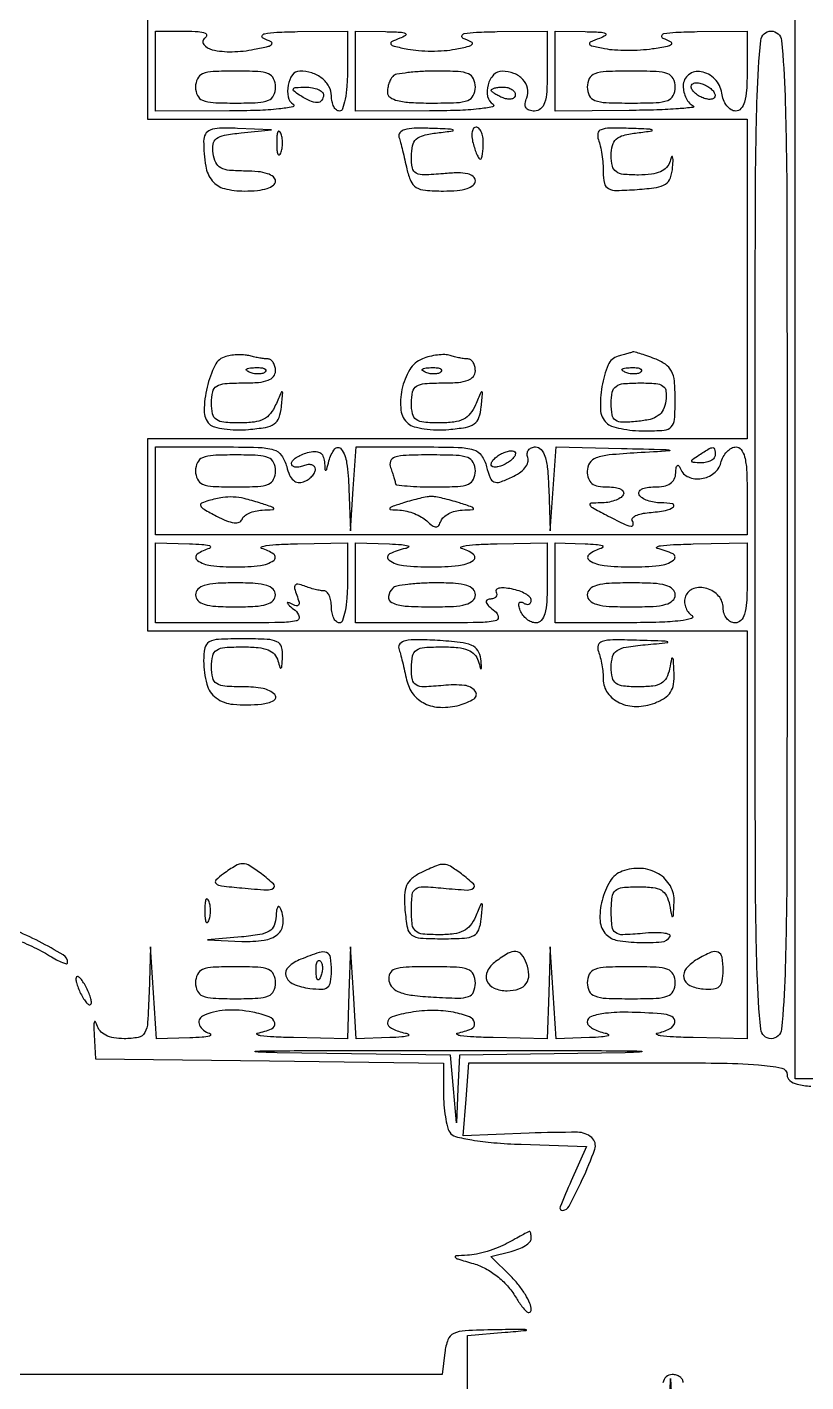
# Model space of a CAD drawing. Extents: x 23 to 255, y 40 to 184.
# Drawn here: x 31.63 to 39.88, y 120.65 to 134.98 of the extents above; entities that cross this region are included whole.
import ezdxf

# ---------------------------------------------------------------- set-up
doc = ezdxf.new("R2010")
doc.units = 0
doc.header["$MEASUREMENT"] = 0

msp = doc.modelspace()

# ---------------------------------------------------------------- linework, layer by layer
for points in [[(207.919475, 175.632891, 0.000007), (191.762556, 175.634099, 0.00002), (173.0434, 175.634494, 0.000013), (151.49745, 175.633531)], [(32.9094, 135.2754), (32.9094, 134.6409), (32.9094, 134.0064), (36.0819, 134.0064), (39.2544, 134.0064), (39.2544, 132.3144), (39.2544, 130.6224), (36.0819, 130.6224), (32.9094, 130.6224), (32.9094, 129.6072), (32.9094, 128.592), (36.0819, 128.592), (39.2544, 128.592), (39.2544, 126.4347), (39.2544, 124.2774), (38.68335, 124.288921, -0.00645), (38.475671, 124.295792, -0.019984), (38.335961, 124.307827, -0.126734), (38.299355, 124.322365, -0.655586), (38.30265, 124.337105, 0.066238), (38.434519, 124.38118, 0.231942), (38.487943, 124.449998, 0.345142), (38.457317, 124.511755, 0.094752), (38.34495, 124.541262, 0.011398), (37.995582, 124.557017, 0.033821), (37.75608, 124.546149, 0.052303), (37.605996, 124.512985, 0.322758), (37.5624, 124.452484, 0.197067), (37.575855, 124.419671, 0.061974), (37.618315, 124.386121, 0.051079), (37.679883, 124.356922, 0.037644), (37.75275, 124.337105, -0.117068), (37.785538, 124.322331, -0.613451), (37.782807, 124.307827, -0.053061), (37.714667, 124.295559, -0.009926), (37.587772, 124.288921), (37.232444, 124.2774), (37.201918, 124.76385), (37.171393, 125.2503), (37.155397, 124.76385), (37.1394, 124.2774), (36.56835, 124.288921, -0.00645), (36.360671, 124.295792, -0.019984), (36.220961, 124.307827, -0.126734), (36.184355, 124.322365, -0.655586), (36.18765, 124.337105, 0.052223), (36.33628, 124.382208, 0.35435), (36.369964, 124.445251, 0.263619), (36.315184, 124.509518, 0.039458), (36.14535, 124.55662, 0.050377), (35.930082, 124.576262, 0.038324), (35.693969, 124.555838, 0.035527), (35.496451, 124.508772, 0.327468), (35.4474, 124.441909, 0.215515), (35.460387, 124.413179, 0.054662), (35.503315, 124.383015, 0.045762), (35.564862, 124.35613, 0.032535), (35.63775, 124.337105, -0.117068), (35.670538, 124.322331, -0.613451), (35.667807, 124.307827, -0.053061), (35.599667, 124.295559, -0.009926), (35.472772, 124.288921), (35.117444, 124.2774), (35.086918, 124.76385), (35.056393, 125.2503), (35.040397, 124.76385), (35.0244, 124.2774), (34.45335, 124.288921, -0.00645), (34.245671, 124.295792, -0.019984), (34.105961, 124.307827, -0.126734), (34.069355, 124.322365, -0.655586), (34.07265, 124.337105, 0.051745), (34.222367, 124.382383, 0.364966), (34.254526, 124.445095, 0.255367), (34.197322, 124.509519, 0.036828), (34.021779, 124.558294, 0.063202), (33.731448, 124.578989, 0.099927), (33.490729, 124.516428, 0.416901), (33.458685, 124.422063, 0.216427), (33.56505, 124.335717, -0.338472), (33.576961, 124.320447, -0.351108), (33.565233, 124.30551, -0.03991), (33.485695, 124.293482, -0.010674), (33.357772, 124.287214), (33.002444, 124.2774), (32.971918, 124.76385), (32.941393, 125.2503), (32.925397, 124.76385, -0.007835), (32.910149, 124.449991, -0.108515), (32.878896, 124.34147, -0.22431), (32.811114, 124.291747, -0.047933), (32.661803, 124.2774, -0.041638), (32.551463, 124.286605, -0.076498), (32.466051, 124.314829, -0.096433), (32.406333, 124.361573, -0.109102), (32.371681, 124.42545, 0.074416), (32.357158, 124.457262, 0.652192), (32.346104, 124.455457, 0.067959), (32.340789, 124.410386, 0.01035), (32.344328, 124.3197), (32.3595, 124.0659), (34.19955, 124.0431), (36.0396, 124.0203), (36.040895, 123.7047, 0.018448), (36.046159, 123.576394, 0.019799), (36.06086, 123.451836, 0.019788), (36.081858, 123.346431, 0.082677), (36.107039, 123.28707, 0.190851), (36.168405, 123.242565, 0.021015), (36.341675, 123.205948, 0.021319), (36.573653, 123.177125, 0.011258), (36.863321, 123.16017), (37.554754, 123.1353), (37.392005, 122.772381, 0.010461), (37.275479, 122.497262, 0.571035), (37.303684, 122.460769, 0.246136), (37.370473, 122.507207, 0.009373), (37.509813, 122.787171, 0.026069), (37.641848, 123.107525, 0.307057), (37.60931, 123.23132, 0.181232), (37.460272, 123.28731, 0.009774), (36.948189, 123.277704), (36.248983, 123.250908), (36.27971, 123.637254), (36.310437, 124.0236), (37.993919, 124.0236, -0.002197), (38.932765, 124.019474, -0.016614), (39.37567, 124.000856, -0.031339), (39.619994, 123.96695, -0.356621), (39.6774, 123.8967, 0.222027), (39.70597, 123.835532, 0.113455), (39.78315, 123.796237, 0.050675), (39.928159, 123.775253, 0.010614)], [(31.581179, 125.300741, -0.012683), (31.683769, 125.256068, -0.012595), (31.786576, 125.204974, -0.019056), (31.87305, 125.154941, 0.016133), (31.946106, 125.112099, 0.03122), (32.007485, 125.083525, 0.041809), (32.051212, 125.07049, 0.475962), (32.0634, 125.080393, 0.26281), (32.016146, 125.164085, 0.016846), (31.761868, 125.306023, 0.023055), (31.495753, 125.427852, 0.095681)], [(36.2934, 120.296565), (36.2934, 121.137929), (36.69525, 121.172036, 0.001278), (36.915497, 121.191297, 0.847705), (36.915975, 121.197693, 0.063353), (36.876409, 121.202169, 0.000621), (36.5895, 121.197822, 0.008073), (36.269821, 121.187416, 0.094015), (36.148795, 121.158291, 0.200811), (36.087584, 121.092691, 0.060046), (36.055131, 120.95685), (36.028361, 120.7242), (31.254081, 120.7242)], [(38.5776, 120.6396, 0.134659), (38.568751, 120.671862, 0.100421), (38.543874, 120.699349, 0.087075), (38.506663, 120.717847, 0.072028), (38.462789, 120.7242, 0.375345), (38.36403, 120.637905, 0.013203)], [(38.414827, 119.6667), (38.442432, 120.6819), (38.493, 119.6667, 0.003342)]]:
    msp.add_lwpolyline(points, format="xyb")
msp.add_lwpolyline([(40.185, 123.8544), (39.762, 123.8544), (39.762, 129.5226), (39.762, 135.1908)])
for points in [[(33.515598, 134.862842, 0.443375), (33.504124, 134.796461, 0.172759), (33.592968, 134.740119, 0.060764), (33.804288, 134.718565, 0.044445), (34.038969, 134.744144, 0.006858), (34.187867, 134.776053, 0.169248), (34.223021, 134.798101, 0.476894), (34.217748, 134.822285, 0.023321), (34.13214, 134.860467, -0.4107), (34.120549, 134.886526, -0.260173), (34.148111, 134.909782, -0.036889), (34.276017, 134.924952, -0.008266), (34.49565, 134.931054), (35.0244, 134.937), (35.0244, 134.514, -0.01883), (35.018291, 134.35186, -0.03053), (34.999549, 134.215256, -0.031449), (34.972779, 134.114735, -0.322437), (34.9398, 134.091, -0.182536), (34.907507, 134.103196, -0.0909), (34.880051, 134.138044, -0.070807), (34.861449, 134.189869, -0.050854), (34.8552, 134.251149, 0.127683), (34.829242, 134.351141, 0.100171), (34.756154, 134.436578, 0.089207), (34.647069, 134.494137, 0.077047), (34.518932, 134.514, 0.245674), (34.442682, 134.474128, 0.104087), (34.39642, 134.364635, 0.098036), (34.396807, 134.240638, 0.204485), (34.450485, 134.162509, -0.676065), (34.445462, 134.135456, -0.023616), (34.299712, 134.113274, -0.017441), (34.072373, 134.097578, -0.0081), (33.77655, 134.092295), (32.994, 134.091), (32.994, 134.514), (32.994, 134.937), (33.31125, 134.935705, -0.014177), (33.444793, 134.931372, -0.070547), (33.518133, 134.916379, -0.343448), (33.533567, 134.892121, -0.231722)], [(35.57826, 134.860467, 0.020442), (35.490463, 134.821913, 0.469207), (35.484759, 134.798478, 0.179521), (35.517355, 134.777269, 0.006694), (35.66286, 134.746531, 0.030266), (35.776756, 134.731143, 0.018168), (35.913169, 134.726032, 0.018161), (36.049735, 134.730842, 0.029993), (36.164135, 134.745971, 0.006476), (36.311532, 134.776527, 0.180611), (36.343955, 134.797526, 0.470415), (36.338233, 134.820836, 0.019537), (36.248735, 134.859907, -0.389121), (36.23578, 134.886318, -0.279601), (36.261534, 134.909805, -0.037664), (36.38857, 134.924971, -0.00807), (36.61065, 134.931054), (37.1394, 134.937), (37.1394, 134.514, -0.013363), (37.133636, 134.298353, -0.06447), (37.111452, 134.177956, -0.141083), (37.069151, 134.114953, -0.176601), (37.003449, 134.091, -0.076293), (36.946615, 134.099723, -0.187593), (36.914197, 134.125695, -0.166401), (36.905591, 134.16934, -0.057892), (36.921714, 134.232286, 0.145661), (36.929454, 134.332449, 0.134532), (36.881764, 134.424135, 0.114873), (36.786135, 134.488855, 0.088437), (36.662001, 134.512705, 0.212225), (36.57156, 134.473949, 0.120268), (36.512495, 134.367936, 0.118305), (36.508395, 134.24529, 0.203565), (36.565485, 134.162509, -0.676065), (36.560462, 134.135456, -0.023616), (36.414712, 134.113274, -0.017441), (36.187373, 134.097578, -0.0081), (35.89155, 134.092295), (35.109, 134.091), (35.109, 134.514), (35.109, 134.937), (35.42625, 134.931054, -0.007227), (35.582432, 134.925868, -0.097074), (35.637798, 134.912249, -0.591777), (35.639197, 134.891511, -0.049181)], [(37.691665, 134.859907, 0.01192), (37.594156, 134.819095, 0.429228), (37.586825, 134.79835, 0.225516), (37.61075, 134.779937, 0.005867), (37.746473, 134.752337, 0.031381), (37.851588, 134.739007, 0.01547), (37.986265, 134.734633, 0.015286), (38.126832, 134.738716, 0.021533), (38.251542, 134.751566, 0.006416), (38.411378, 134.777124, 0.146863), (38.452416, 134.797611, 0.516781), (38.449111, 134.821437, 0.026728), (38.365935, 134.859136, -0.359719), (38.350953, 134.886041, -0.306854), (38.374401, 134.909839, -0.038733), (38.50022, 134.924997, -0.007808), (38.72565, 134.931054), (39.2544, 134.937), (39.2544, 134.514, -0.014595), (39.248477, 134.311152, -0.055123), (39.227199, 134.186078, -0.10986), (39.189422, 134.116513, -0.216926), (39.133384, 134.091, -0.145606), (39.085116, 134.105361, -0.083039), (39.039975, 134.146915, -0.070703), (39.004688, 134.208564, -0.059475), (38.985334, 134.28135, 0.157586), (38.913225, 134.429234, 0.15608), (38.76793, 134.50764, 0.213754), (38.635645, 134.475831, 0.232469), (38.5776, 134.357734, 0.058171), (38.585472, 134.2903, 0.058249), (38.608664, 134.226525, 0.063911), (38.642877, 134.175736, 0.117237), (38.68335, 134.147029, -0.773813), (38.681128, 134.130014, -0.012752), (38.528162, 134.114931, -0.010841), (38.299683, 134.103243, -0.005223), (38.00655, 134.097679), (37.224, 134.091), (37.224, 134.514), (37.224, 134.937), (37.54125, 134.931054, -0.006967), (37.699318, 134.925887, -0.099126), (37.753852, 134.912298, -0.594338), (37.755023, 134.891589, -0.04559)], [(39.6774, 129.6072, -0.00042), (39.674449, 126.094094, -0.007514), (39.655579, 124.964775, -0.015599), (39.618595, 124.377865, -0.386906), (39.5082, 124.2774, -0.386906), (39.397805, 124.377865, -0.015599), (39.360821, 124.964775, -0.007514), (39.341951, 126.094094, -0.00042), (39.339, 129.6072, -0.00042), (39.341951, 133.120306, -0.007514), (39.360821, 134.249625, -0.015599), (39.397805, 134.836535, -0.386906), (39.5082, 134.937, -0.386906), (39.618595, 134.836535, -0.015599), (39.655579, 134.249625, -0.007514), (39.674449, 133.120306, -0.00042)], [(33.417, 134.3448, 0.110458), (33.436791, 134.256307, 0.189791), (33.491025, 134.20521, 0.083766), (33.602331, 134.181094, 0.011557), (33.84, 134.1756, 0.011557), (34.077669, 134.181094, 0.083766), (34.188975, 134.20521, 0.189791), (34.243209, 134.256307, 0.110458), (34.263, 134.3448, 0.110458), (34.243209, 134.433293, 0.189791), (34.188975, 134.48439, 0.083766), (34.077669, 134.508506, 0.011557), (33.84, 134.514, 0.011557), (33.602331, 134.508506, 0.083766), (33.491025, 134.48439, 0.189791), (33.436791, 134.433293, 0.110458)], [(35.5038, 134.4576, 0.077955), (35.482162, 134.427911, 0.038133), (35.463968, 134.384633, 0.036641), (35.451558, 134.335726, 0.043841), (35.4474, 134.2884, 0.252533), (35.475201, 134.236867, 0.086091), (35.555794, 134.201877, 0.046113), (35.695225, 134.181421, 0.01338), (35.9127, 134.1756, 0.009792), (36.178356, 134.180803, 0.077556), (36.298688, 134.204441, 0.189837), (36.356572, 134.255619, 0.118451), (36.378, 134.3448, 0.107816), (36.358753, 134.433023, 0.189431), (36.305737, 134.484098, 0.086023), (36.197455, 134.508394, 0.012274), (35.9691, 134.514, 0.012795), (35.808372, 134.509886, 0.017364), (35.663747, 134.497433, 0.014358), (35.546145, 134.479738, 0.153014)], [(37.5624, 134.3448, 0.118451), (37.583828, 134.255619, 0.189837), (37.641713, 134.204441, 0.077556), (37.762044, 134.180803, 0.009792), (38.0277, 134.1756, 0.009792), (38.293356, 134.180803, 0.077556), (38.413688, 134.204441, 0.189837), (38.471572, 134.255619, 0.118451), (38.493, 134.3448, 0.118451), (38.471572, 134.433981, 0.189837), (38.413688, 134.485159, 0.077556), (38.293356, 134.508797, 0.009792), (38.0277, 134.514, 0.009792), (37.762044, 134.508797, 0.077556), (37.641713, 134.485159, 0.189837), (37.583828, 134.433981, 0.118451)], [(34.7706, 134.2602, -0.163584), (34.751629, 134.203765, -0.234725), (34.705207, 134.180702, -0.112355), (34.626896, 134.198524, -0.031558), (34.5168, 134.2602, -0.023197), (34.455136, 134.304234, -0.409657), (34.452322, 134.326328, -0.220444), (34.47922, 134.340534, -0.011293), (34.58025, 134.343505, -0.042523), (34.653125, 134.337795, -0.062416), (34.714685, 134.319568, -0.082215), (34.756389, 134.292448, -0.210568)], [(36.801, 134.262855, -0.184534), (36.790638, 134.235734, -0.147206), (36.763723, 134.219286, -0.100118), (36.722691, 134.216958, -0.055937), (36.6741, 134.229606, -0.02136), (36.625492, 134.250682, -0.030395), (36.584477, 134.273765, -0.030693), (36.55457, 134.295789, -0.222225), (36.5472, 134.311551, -0.289661), (36.555329, 134.324405, -0.046727), (36.584477, 134.335033, -0.039339), (36.62547, 134.342391, -0.024748), (36.6741, 134.3448, -0.062722), (36.722621, 134.338689, -0.08088), (36.763723, 134.320729, -0.098158), (36.791229, 134.294107, -0.152681)], [(38.916, 134.253804, -0.209945), (38.905605, 134.230138, -0.13955), (38.878723, 134.216627, -0.08982), (38.837718, 134.216248, -0.049166), (38.7891, 134.229606, -0.046632), (38.740554, 134.253635, -0.052856), (38.699477, 134.285411, -0.060245), (38.671348, 134.319741, -0.142471), (38.6622, 134.351196, -0.209945), (38.672595, 134.374862, -0.13955), (38.699477, 134.388373, -0.08982), (38.740482, 134.388752, -0.049166), (38.7891, 134.375394, -0.046632), (38.837646, 134.351365, -0.052856), (38.878723, 134.319589, -0.060245), (38.906852, 134.285259, -0.142471)], [(33.502755, 133.77375, 0.037054), (33.524599, 133.50756, 0.132965), (33.593572, 133.353246, 0.160952), (33.722056, 133.271448, 0.062018), (33.934467, 133.245, 0.024033), (34.073074, 133.251666, 0.053865), (34.176147, 133.272961, 0.083325), (34.240921, 133.306489, 0.235826), (34.263055, 133.35075, 0.232348), (34.241491, 133.394709, 0.084294), (34.178496, 133.428305, 0.05511), (34.078698, 133.449748, 0.025389), (33.945805, 133.4565, -0.021924), (33.776933, 133.463908, -0.10186), (33.683934, 133.491731, -0.157957), (33.630945, 133.547067, -0.077411), (33.602176, 133.641435, -0.074046), (33.60281, 133.740109, -0.197763), (33.638572, 133.799133, -0.115114), (33.721764, 133.834931, -0.018408), (33.898276, 133.859863), (34.2207, 133.893357), (33.86115, 133.907578, 0.015363), (33.672134, 133.909244, 0.084063), (33.572165, 133.890055, 0.177912), (33.521366, 133.846434, 0.12996)], [(34.276358, 133.7526, 0.017491), (34.278997, 133.677184, 0.078554), (34.288893, 133.634292, 0.447206), (34.303185, 133.629136, 0.174857), (34.319029, 133.64685, 0.057986), (34.332255, 133.695073, 0.037979), (34.336631, 133.7526, 0.037979), (34.332255, 133.810127, 0.057986), (34.319029, 133.85835, 0.174857), (34.303185, 133.876064, 0.447206), (34.288893, 133.870908, 0.078554), (34.278997, 133.828016, 0.017491)], [(35.569889, 133.81605, -0.011017), (35.585776, 133.760131, -0.003177), (35.607873, 133.673023, -0.003194), (35.631539, 133.574477, -0.003398), (35.653446, 133.47765, 0.047949), (35.694583, 133.349904, 0.157031), (35.752288, 133.283962, 0.11524), (35.849175, 133.252826, 0.020369), (36.041212, 133.245, 0.022759), (36.185967, 133.251592, 0.05487), (36.290887, 133.272931, 0.08804), (36.355568, 133.307092, 0.231314), (36.378, 133.352986, 0.227142), (36.356014, 133.398886, 0.114818), (36.296892, 133.427354, 0.06016), (36.19438, 133.437634, 0.018713), (36.0396, 133.4287, -0.013507), (35.835223, 133.414767, -0.134866), (35.752461, 133.433889, -0.226591), (35.712551, 133.488631, -0.046109), (35.7012, 133.611454, -0.05413), (35.713518, 133.724898, -0.155814), (35.75275, 133.792562, -0.124596), (35.830343, 133.833779, -0.029235), (35.97615, 133.860601, 0.002461), (36.140302, 133.881793, 0.714472), (36.142172, 133.891173, 0.121693), (36.113941, 133.899432, 0.00112), (35.894205, 133.908261, 0.016366), (35.730199, 133.909112, 0.062449), (35.629295, 133.893627, 0.145463), (35.579631, 133.862079, 0.259296)], [(36.353487, 133.7526, 0.016817), (36.372794, 133.687764, 0.025621), (36.394264, 133.633103, 0.023188), (36.415187, 133.592102, 0.269386), (36.430167, 133.5834, 0.326917), (36.442827, 133.592668, 0.029396), (36.453073, 133.633103, 0.029316), (36.460259, 133.687742, 0.018041), (36.4626, 133.7526, 0.043375), (36.45697, 133.817373, 0.063112), (36.440075, 133.872098, 0.082769), (36.415233, 133.909147, 0.206609), (36.38592, 133.9218, 0.24384), (36.360217, 133.908472, 0.106581), (36.344763, 133.872098, 0.070464), (36.342099, 133.817431, 0.040966)], [(37.680249, 133.787981, -0.03795), (37.699986, 133.721969, -0.016547), (37.716516, 133.631946, -0.016264), (37.727843, 133.534708, -0.020864), (37.7316, 133.444716, 0.052925), (37.744186, 133.326144, 0.2256), (37.786431, 133.271179, 0.12412), (37.874478, 133.251048, 0.012506), (38.09115, 133.261286, 0.017266), (38.29382, 133.283004, 0.106173), (38.391778, 133.319077, 0.170948), (38.442841, 133.383824, 0.063946), (38.466321, 133.4988, 0.008792), (38.470825, 133.578942, 0.111859), (38.465335, 133.6084, 0.662318), (38.455196, 133.608337, 0.028037), (38.438968, 133.56225, -0.114591), (38.401617, 133.495584, -0.103726), (38.337475, 133.449287, -0.073952), (38.241115, 133.422529, -0.030815), (38.106097, 133.4142, -0.022505), (37.945422, 133.421436, -0.132802), (37.867093, 133.450389, -0.186757), (37.828121, 133.509433, -0.053589), (37.8162, 133.62034, -0.059813), (37.829073, 133.727567, -0.15463), (37.869061, 133.793408, -0.119886), (37.947316, 133.834102, -0.029367), (38.09115, 133.860601, 0.003396), (38.246412, 133.88094, 0.734409), (38.248097, 133.890948, 0.107534), (38.214825, 133.899675, 0.001387), (37.997499, 133.908261, 0.011632), (37.799943, 133.910918, 0.088374), (37.708809, 133.89376, 0.257452), (37.674782, 133.853725, 0.142681)], [(33.73702, 131.494974, 0.218975), (33.623105, 131.401639, 0.05419), (33.539366, 131.16859, 0.054129), (33.507407, 130.921294, 0.204212), (33.564451, 130.779509, 0.131987), (33.617869, 130.748715, 0.030721), (33.72028, 130.728055, 0.029611), (33.845017, 130.718252, 0.025262), (33.976902, 130.722378, 0.021504), (34.156543, 130.744914, 0.108404), (34.249781, 130.782562, 0.158015), (34.300416, 130.848124, 0.062198), (34.325607, 130.9608, 0.001376), (34.33946, 131.109377, 0.344162), (34.332693, 131.119872, 0.392913), (34.322084, 131.115215, 0.001492), (34.264883, 130.98195, -0.069269), (34.209613, 130.889907, -0.1072), (34.137676, 130.831958, -0.085124), (34.035759, 130.801022, -0.031224), (33.885026, 130.7916, -0.021016), (33.716806, 130.798674, -0.133756), (33.637233, 130.827719, -0.190011), (33.598, 130.887688, -0.05099), (33.5862, 131.0031, -0.05449), (33.599039, 131.120556, -0.201266), (33.64119, 131.180231, -0.124134), (33.728197, 131.208255, -0.016149), (33.9246, 131.2146, 0.020272), (34.08434, 131.221079, 0.069535), (34.18545, 131.243681, 0.128937), (34.24188, 131.283562, 0.176579), (34.263, 131.3415, 0.05931), (34.257223, 131.390031, 0.078243), (34.240181, 131.431123, 0.096657), (34.214949, 131.458646, 0.16037), (34.185319, 131.4684, -0.029566), (34.147658, 131.470629, -0.012393), (34.097361, 131.477872, -0.012211), (34.043796, 131.488297, -0.015524), (33.994969, 131.500644, 0.050006), (33.941407, 131.510325, 0.025218), (33.872721, 131.512279, 0.024763), (33.800892, 131.507135, 0.03358)], [(35.817526, 131.469749, 0.163784), (35.684486, 131.355665, 0.080574), (35.601562, 131.145902, 0.082783), (35.590481, 130.926573, 0.193191), (35.667412, 130.784535, 0.107447), (35.729816, 130.752155, 0.030421), (35.837611, 130.729882, 0.029151), (35.965616, 130.719021, 0.027135), (36.097146, 130.722691, 0.022233), (36.273198, 130.745102, 0.10921), (36.365363, 130.782839, 0.156822), (36.415592, 130.848434, 0.061745), (36.440607, 130.9608, 0.001376), (36.45446, 131.109377, 0.344162), (36.447693, 131.119872, 0.392913), (36.437084, 131.115215, 0.001492), (36.379883, 130.98195, -0.069269), (36.324613, 130.889907, -0.1072), (36.252676, 130.831958, -0.085124), (36.150759, 130.801022, -0.031224), (36.000026, 130.7916, -0.021016), (35.831806, 130.798674, -0.133756), (35.752233, 130.827719, -0.190011), (35.713, 130.887688, -0.05099), (35.7012, 131.0031, -0.05449), (35.714039, 131.120556, -0.201266), (35.75619, 131.180231, -0.124134), (35.843197, 131.208255, -0.016149), (36.0396, 131.2146, 0.020272), (36.19934, 131.221079, 0.069535), (36.30045, 131.243681, 0.128937), (36.35688, 131.283562, 0.176579), (36.378, 131.3415, 0.05931), (36.372223, 131.390031, 0.078243), (36.355181, 131.431123, 0.096657), (36.329949, 131.458646, 0.16037), (36.300319, 131.4684, -0.033913), (36.262661, 131.470957, -0.01411), (36.212361, 131.479272, -0.013884), (36.158797, 131.491238, -0.017454), (36.109969, 131.50541, 0.077621), (36.054127, 131.514562, 0.032226), (35.977588, 131.510201, 0.030914), (35.894629, 131.494835, 0.034813)], [(37.888378, 131.496364, 0.233194), (37.783868, 131.405101, 0.055596), (37.717366, 131.176996, 0.055286), (37.702267, 130.934341, 0.186385), (37.765501, 130.791539, 0.11753), (37.818662, 130.758842, 0.028043), (37.919641, 130.731833, 0.027302), (38.042249, 130.713216, 0.02403), (38.17152, 130.707, 0.018506), (38.376275, 130.714581, 0.187165), (38.451881, 130.750551, 0.175129), (38.486103, 130.829301, 0.015802), (38.493, 131.047494, 0.023005), (38.484439, 131.233463, 0.095793), (38.453246, 131.340726, 0.128094), (38.389572, 131.412047, 0.056025), (38.275993, 131.470494, 0.005931), (38.191688, 131.501407, 0.009189), (38.118136, 131.525881, 0.00412), (38.055556, 131.54487, 0.214885), (38.043343, 131.543186, -0.063782), (38.031902, 131.537899, -0.003023), (37.991369, 131.525384, -0.004927), (37.942889, 131.511255, -0.003521)], [(34.155488, 131.332687, -0.126455), (34.127829, 131.316339, -0.060344), (34.086772, 131.309642, -0.05415), (34.039603, 131.312808, -0.051402), (33.993338, 131.326009, -0.054073), (33.958087, 131.344752, -0.470617), (33.956628, 131.36017, -0.168741), (33.981311, 131.372126, -0.018894), (34.04445, 131.377121, -0.028489), (34.103347, 131.376191, -0.077125), (34.143954, 131.366824, -0.208169), (34.159397, 131.351203, -0.296942)], [(36.016688, 131.332687, -0.126455), (35.989029, 131.316339, -0.060344), (35.947972, 131.309642, -0.05415), (35.900803, 131.312808, -0.051402), (35.854538, 131.326009, -0.054073), (35.819287, 131.344752, -0.470617), (35.817828, 131.36017, -0.168741), (35.842511, 131.372126, -0.018894), (35.90565, 131.377121, -0.028489), (35.964547, 131.376191, -0.077125), (36.005154, 131.366824, -0.208169), (36.020597, 131.351203, -0.296942)], [(38.131687, 131.332687, -0.126455), (38.104029, 131.316339, -0.060344), (38.062972, 131.309642, -0.05415), (38.015803, 131.312808, -0.051402), (37.969538, 131.326009, -0.054073), (37.934287, 131.344752, -0.470617), (37.932828, 131.36017, -0.168741), (37.957511, 131.372126, -0.018894), (38.02065, 131.377121, -0.028489), (38.079547, 131.376191, -0.077125), (38.120154, 131.366824, -0.208169), (38.135597, 131.351203, -0.296942)], [(38.393134, 131.02425, -0.075029), (38.365206, 130.930952, -0.127529), (38.313397, 130.86873, -0.098739), (38.22751, 130.829761, -0.033257), (38.09115, 130.80739, -0.021507), (37.933419, 130.799004, -0.15514), (37.86158, 130.821047, -0.203265), (37.826054, 130.877188, -0.040803), (37.8162, 130.99774, -0.048118), (37.827736, 131.117337, -0.191202), (37.866802, 131.178262, -0.136043), (37.946488, 131.207563, -0.020485), (38.118184, 131.2146, -0.017831), (38.288517, 131.208524, -0.134357), (38.36384, 131.182012, -0.221672), (38.395636, 131.127615, -0.058505)], [(34.381591, 130.329286, 0.042066), (34.412203, 130.239909, 0.106679), (34.45224, 130.184606, 0.153009), (34.501693, 130.162049, 0.123294), (34.559962, 130.169137, 0.054325), (34.608165, 130.193924, 0.057224), (34.648976, 130.228146, 0.063893), (34.676758, 130.266166, 0.126527), (34.686, 130.302103, 0.177953), (34.675657, 130.330243, 0.148741), (34.648723, 130.347547, 0.102995), (34.607683, 130.350443, 0.057964), (34.5591, 130.338006, -0.048567), (34.51048, 130.324584, -0.088859), (34.469477, 130.324788, -0.138659), (34.442595, 130.338032, -0.21248), (34.4322, 130.361388, -0.185953), (34.444062, 130.392179, -0.058341), (34.481903, 130.425291, -0.049186), (34.536635, 130.455476, -0.037498), (34.6014, 130.477713, -0.051268), (34.678418, 130.489615, -0.136493), (34.732219, 130.477561, -0.16687), (34.765523, 130.441694, -0.087159), (34.780414, 130.38183, 0.004246), (34.786989, 130.298143, 0.436343), (34.79524, 130.291726, 0.293054), (34.80496, 130.30046, 0.003258), (34.828917, 130.38975, -0.100064), (34.891235, 130.517105, -0.50408), (34.958185, 130.515929, -0.121223), (35.016224, 130.369839, -0.025422), (35.04005, 130.09365), (35.055699, 129.6495), (35.086771, 130.09365), (35.117842, 130.5378), (35.78105, 130.5378, -0.005618), (36.19769, 130.533119, -0.065574), (36.358157, 130.508304, -0.171268), (36.442674, 130.447501, -0.090752), (36.496767, 130.328587, 0.030004), (36.53383, 130.211226, 0.204598), (36.575148, 130.168574, 0.184542), (36.637258, 130.166543, 0.023812), (36.763007, 130.216756, 0.046078), (36.843763, 130.262952, 0.068704), (36.903277, 130.318274, 0.08923), (36.934784, 130.375036, 0.175555), (36.933824, 130.425969, -0.105396), (36.927103, 130.468593, -0.144791), (36.940013, 130.50495, -0.140228), (36.971058, 130.529211, -0.096479), (37.015155, 130.5378, -0.214968), (37.073849, 130.511343, -0.105054), (37.115091, 130.438379, -0.053391), (37.141471, 130.307203, -0.01414), (37.15505, 130.09365), (37.170699, 129.6495), (37.201771, 130.09365), (37.232842, 130.5378), (37.926371, 130.521499, -0.000353), (38.386496, 130.51036, -0.062385), (38.434582, 130.503116, -0.845496), (38.433729, 130.495178, -0.000807), (38.09115, 130.475162, 0.008943), (37.794007, 130.452945, 0.065377), (37.655105, 130.421434, 0.163913), (37.587824, 130.367184, 0.142776), (37.5624, 130.279963, 0.080627), (37.574892, 130.202997, 0.150438), (37.611273, 130.152085, 0.120702), (37.676598, 130.123579, 0.042832), (37.778893, 130.1148, -0.035659), (37.860248, 130.10899, -0.083483), (37.918161, 130.090493, -0.1651), (37.944941, 130.062754, -0.253782), (37.9431, 130.0302, -0.121164), (37.909963, 129.997675, -0.047777), (37.851725, 129.970298, -0.043658), (37.780242, 129.951535, -0.041679), (37.705457, 129.945079, 0.015226), (37.601474, 129.941619, 0.523478), (37.590716, 129.923777, 0.163908), (37.616385, 129.896049, 0.004573), (37.76242, 129.818179, 0.006763), (37.94203, 129.727574, 0.060283), (38.025503, 129.698679, 0.443029), (38.048444, 129.7151, 0.168837), (38.038792, 129.758453, -0.325681), (38.040835, 129.785242, -0.105741), (38.074247, 129.810869, -0.06006), (38.135957, 129.831566, -0.030273), (38.217338, 129.843292, 0.021819), (38.390884, 129.865311, 0.129185), (38.473493, 129.902876, 0.640504), (38.465315, 129.934603, 0.044825), (38.342893, 129.9456, -0.043343), (38.270806, 129.951861, -0.044622), (38.201604, 129.970451, -0.04875), (38.145005, 129.997726, -0.118232), (38.1123, 130.0302, -0.253782), (38.110459, 130.062754, -0.1651), (38.137239, 130.090493, -0.083483), (38.195152, 130.10899, -0.035659), (38.276507, 130.1148, 0.045211), (38.373433, 130.123582, 0.1016), (38.441604, 130.151066, 0.131445), (38.482778, 130.197665, 0.10468), (38.499679, 130.26285, -0.021021), (38.504604, 130.319242, -0.185333), (38.516291, 130.340857, -0.449116), (38.531187, 130.338824, -0.051902), (38.549029, 130.30515, 0.20014), (38.633178, 130.219847, 0.137008), (38.769904, 130.202691, 0.127134), (38.903356, 130.259177, 0.166951), (38.976087, 130.3686, -0.060903), (39.001734, 130.433293, -0.065681), (39.041715, 130.488097, -0.073972), (39.08932, 130.525172, -0.129214), (39.137367, 130.5378, -0.239868), (39.191593, 130.510198, -0.09597), (39.22793, 130.432562, -0.048677), (39.248636, 130.294751, -0.012965), (39.2544, 130.0725), (39.2544, 129.6072), (36.1242, 129.6072), (32.994, 129.6072), (32.994, 130.0725), (32.994, 130.5378), (33.661629, 130.5378, -0.005563), (34.080988, 130.533134, -0.065005), (34.242462, 130.508387, -0.170771), (34.327398, 130.447727, -0.091865)], [(33.417, 130.284, 0.110458), (33.436791, 130.195507, 0.189791), (33.491025, 130.14441, 0.083766), (33.602331, 130.120294, 0.011557), (33.84, 130.1148, 0.011557), (34.077669, 130.120294, 0.083766), (34.188975, 130.14441, 0.189791), (34.243209, 130.195507, 0.110458), (34.263, 130.284, 0.110458), (34.243209, 130.372493, 0.189791), (34.188975, 130.42359, 0.083766), (34.077669, 130.447706, 0.011557), (33.84, 130.4532, 0.011557), (33.602331, 130.447706, 0.083766), (33.491025, 130.42359, 0.189791), (33.436791, 130.372493, 0.110458)], [(35.480649, 130.319381, -0.008099), (35.500311, 130.265551, -0.009838), (35.516916, 130.214478, -0.008575), (35.529252, 130.171171, -0.065182), (35.532, 130.150181, 0.382366), (35.544688, 130.136015, 0.006625), (35.656256, 130.125193, 0.013019), (35.792811, 130.117345, 0.007844), (35.955, 130.1148, 0.011557), (36.192669, 130.120294, 0.083766), (36.303975, 130.14441, 0.189791), (36.358209, 130.195507, 0.110458), (36.378, 130.284, 0.120168), (36.356221, 130.373309, 0.189674), (36.297556, 130.424506, 0.07633), (36.175302, 130.448051, 0.009476), (35.903649, 130.4532, 0.008661), (35.644989, 130.448719, 0.068043), (35.526829, 130.428373, 0.224458), (35.481142, 130.385982, 0.189111)], [(36.7164, 130.3686, -0.038238), (36.666591, 130.34285, -0.050517), (36.617812, 130.327774, -0.06045), (36.576951, 130.324579, -0.187837), (36.5521, 130.3355, -0.251186), (36.545464, 130.35748, -0.099385), (36.558063, 130.387523, -0.066537), (36.588122, 130.42124, -0.039081), (36.6318, 130.4532, -0.038238), (36.681609, 130.47895, -0.050517), (36.730388, 130.494026, -0.06045), (36.771249, 130.497221, -0.187837), (36.7961, 130.4863, -0.251186), (36.802736, 130.46432, -0.099385), (36.790137, 130.434277, -0.066537), (36.760078, 130.40056, -0.039081)], [(38.916, 130.4532, -0.17131), (38.904643, 130.421025, -0.095191), (38.87251, 130.393832, -0.075283), (38.824585, 130.37567, -0.055234), (38.76795, 130.369895, -0.011938), (38.685134, 130.372598, -0.327416), (38.669261, 130.385681, -0.309569), (38.676547, 130.405533, -0.011213), (38.7468, 130.4532, -0.007234), (38.853635, 130.520071, -0.137048), (38.891272, 130.530584, -0.364836), (38.910759, 130.514182, -0.042895)], [(33.556683, 129.970272, 0.044293), (33.481591, 129.94365, 0.425301), (33.471499, 129.914876, 0.148021), (33.506617, 129.877989, 0.009369), (33.63959, 129.805808, 0.023762), (33.74551, 129.757094, 0.064125), (33.825476, 129.736208, 0.11512), (33.879487, 129.741727, 0.233613), (33.908807, 129.771322, -0.146533), (33.933411, 129.80632, -0.059007), (33.983763, 129.837134, -0.051615), (34.04966, 129.85957, -0.044793), (34.122, 129.869433, 0.004699), (34.236591, 129.875785, 0.501884), (34.243926, 129.887085, 0.227777), (34.22898, 129.901528, 0.002612), (34.0938, 129.9456, 0.017138), (33.932103, 129.991338, 0.048911), (33.816506, 130.008059, 0.052454), (33.704448, 130.001449, 0.022114)], [(35.6166, 129.9456, 0.003881), (35.492658, 129.904843, 0.197985), (35.473835, 129.888455, 0.530901), (35.480948, 129.875816, 0.008368), (35.57853, 129.869433, -0.048729), (35.653143, 129.858464, -0.034282), (35.733943, 129.832413, -0.034732), (35.808546, 129.796389, -0.059315), (35.864055, 129.75525, 0.026382), (35.923901, 129.70448, 0.164145), (35.961486, 129.6918, 0.247772), (35.99002, 129.706864, 0.062037), (36.014925, 129.75525, -0.125656), (36.043144, 129.796369, -0.061185), (36.096154, 129.832413, -0.05495), (36.164012, 129.858353, -0.052389), (36.237, 129.869433, 0.004699), (36.351591, 129.875785, 0.501884), (36.358926, 129.887085, 0.227777), (36.34398, 129.901528, 0.002612), (36.2088, 129.9456, 0.010421), (36.121622, 129.971529, 0.010842), (36.034577, 129.993437, 0.010587), (35.958592, 130.009134, 0.045666), (35.9127, 130.013334, 0.045666), (35.866808, 130.009134, 0.010587), (35.790823, 129.993437, 0.010842), (35.703778, 129.971529, 0.010421)], [(33.56505, 129.464283, 0.094686), (33.435583, 129.402632, 0.511212), (33.43608, 129.337132, 0.127587), (33.577199, 129.283328, 0.027619), (33.84, 129.2688, 0.027619), (34.102801, 129.283328, 0.127587), (34.24392, 129.337132, 0.511212), (34.244417, 129.402632, 0.094686), (34.11495, 129.464283, -0.705511), (34.11362, 129.479651, -0.075543), (34.16571, 129.49449, -0.019816), (34.302, 129.506391, -0.007228), (34.49565, 129.512786), (35.0244, 129.5226), (35.0244, 129.0996, -0.01883), (35.018291, 128.93746, -0.03053), (34.999549, 128.800856, -0.031449), (34.972779, 128.700335, -0.322437), (34.9398, 128.6766, -0.191087), (34.907493, 128.689415, -0.088204), (34.880051, 128.726302, -0.068025), (34.861434, 128.781046, -0.048028), (34.8552, 128.8458, 0.043961), (34.849494, 128.910571, 0.063754), (34.832381, 128.965297, 0.083526), (34.80721, 129.002323, 0.20455), (34.777519, 129.015, -0.044447), (34.738536, 129.018472, -0.01528), (34.683066, 129.030193, -0.015048), (34.622359, 129.04692, -0.01686), (34.56506, 129.066719, 0.040085), (34.500819, 129.08563, 0.285511), (34.471683, 129.074992, 0.232769), (34.464621, 129.041384, 0.029039), (34.487917, 128.968241, -0.023436), (34.51187, 128.895851, -0.226649), (34.506446, 128.864826, -0.3293), (34.481649, 128.856727, -0.039747), (34.425427, 128.880496, 0.054398), (34.394142, 128.892656, 0.680599), (34.388827, 128.885482, 0.07349), (34.411763, 128.858483, 0.009622), (34.46952, 128.809774, -0.168071), (34.512062, 128.741369, -0.420956), (34.483369, 128.696949, -0.047341), (34.318245, 128.679417, -0.002792), (33.81387, 128.6766), (32.994, 128.6766), (32.994, 129.0996), (32.994, 129.5226), (33.35355, 129.512786, -0.010557), (33.483061, 129.506513, -0.038999), (33.563992, 129.49449, -0.33877), (33.576375, 129.479551, -0.352052)], [(35.63775, 129.462895, 0.070586), (35.470087, 129.405238, 0.564208), (35.4654, 129.339592, 0.129847), (35.616424, 129.283358, 0.024554), (35.9127, 129.2688, 0.02486), (36.198712, 129.283029, 0.113689), (36.355284, 129.33593, 0.525082), (36.358653, 129.401243, 0.10026), (36.22995, 129.464283, -0.705511), (36.22862, 129.479651, -0.075543), (36.28071, 129.49449, -0.019816), (36.417, 129.506391, -0.007228), (36.61065, 129.512786), (37.1394, 129.5226), (37.1394, 129.0996, -0.014905), (37.133442, 128.89977, -0.053074), (37.112358, 128.773665, -0.10265), (37.07557, 128.702359, -0.226224), (37.021551, 128.6766, -0.099245), (36.972734, 128.686386, -0.066853), (36.923521, 128.715168, -0.063789), (36.881386, 128.757701, -0.071843), (36.85332, 128.807894, -0.036408), (36.83849, 128.856943, -0.155351), (36.841127, 128.887045, -0.32948), (36.858026, 128.897143, -0.1144), (36.886569, 128.887501, 0.072302), (36.918566, 128.873624, 0.148174), (36.945633, 128.874418, 0.188805), (36.963506, 128.889373, 0.125864), (36.9702, 128.915545, 0.207582), (36.955699, 128.948969, 0.058052), (36.908824, 128.983587, 0.048141), (36.841257, 129.01408, 0.034726), (36.76126, 129.035217, 0.027972), (36.684047, 129.045543, 0.068119), (36.626837, 129.042164, 0.162929), (36.599137, 129.026376, 0.332306), (36.597053, 129.002779, -0.13648), (36.605089, 128.975071, -0.185143), (36.596115, 128.950871, -0.138665), (36.570131, 128.934071, -0.068629), (36.531043, 128.927709, 0.16643), (36.500141, 128.916285, 0.332959), (36.494186, 128.892365, 0.107438), (36.52166, 128.853296, 0.02408), (36.58452, 128.800809, -0.202711), (36.620181, 128.73899, -0.395592), (36.589349, 128.696718, -0.043822), (36.417566, 128.679545, -0.003013), (35.92887, 128.6766), (35.109, 128.6766), (35.109, 129.0996), (35.109, 129.5226), (35.46855, 129.511079, -0.009838), (35.59699, 129.504432, -0.051558), (35.666567, 129.492173, -0.607695), (35.669527, 129.477665, -0.123027)], [(37.71045, 129.464283, 0.10026), (37.581747, 129.401243, 0.525082), (37.585116, 129.33593, 0.113689), (37.741688, 129.283029, 0.02486), (38.0277, 129.2688, 0.024554), (38.323976, 129.283358, 0.129847), (38.475, 129.339592, 0.564208), (38.470313, 129.405238, 0.070586), (38.30265, 129.462895, -0.655586), (38.299355, 129.477635, -0.126734), (38.335961, 129.492173, -0.019984), (38.475671, 129.504208, -0.00645), (38.68335, 129.511079), (39.2544, 129.5226), (39.2544, 129.0996, -0.014068), (39.248542, 128.891443, -0.058865), (39.226905, 128.76825, -0.122766), (39.187313, 128.701562, -0.200296), (39.1275, 128.6766, -0.124756), (39.079103, 128.688867, -0.100781), (39.037877, 128.723404, -0.090403), (39.010171, 128.775066, -0.078143), (39.0006, 128.835933, 0.184954), (38.952963, 128.960308, 0.136521), (38.827521, 129.040339, 0.152757), (38.688986, 129.039418, 0.227447), (38.602397, 128.957595, 0.093585), (38.592425, 128.902723, 0.079718), (38.602157, 128.844617, 0.079365), (38.629652, 128.792245, 0.091374), (38.671022, 128.753957, -0.644366), (38.666684, 128.722827, -0.04341), (38.548637, 128.698807, -0.021038), (38.328746, 128.682969, -0.007045), (38.00655, 128.677895), (37.224, 128.6766), (37.224, 129.0996), (37.224, 129.5226), (37.54125, 129.512786, -0.01183), (37.654911, 129.506576, -0.050275), (37.721818, 129.49449, -0.459031), (37.728673, 129.47958, -0.225051)], [(33.417, 128.9727, 0.200296), (33.441962, 128.912887, 0.122766), (33.50865, 128.873295, 0.058865), (33.631843, 128.851658, 0.014068), (33.84, 128.8458, 0.014068), (34.048157, 128.851658, 0.058865), (34.17135, 128.873295, 0.122766), (34.238038, 128.912887, 0.200296), (34.263, 128.9727, 0.200296), (34.238038, 129.032513, 0.122766), (34.17135, 129.072105, 0.058865), (34.048157, 129.093742, 0.014068), (33.84, 129.0996, 0.014068), (33.631843, 129.093742, 0.058865), (33.50865, 129.072105, 0.122766), (33.441962, 129.032513, 0.200296)], [(35.5038, 129.0432, 0.161058), (35.45997, 128.956058, 0.327977), (35.493975, 128.891871, 0.096409), (35.634375, 128.854892, 0.016329), (35.9127, 128.8458, 0.01212), (36.145175, 128.851436, 0.054498), (36.2793, 128.872718, 0.118311), (36.351203, 128.912165, 0.211442), (36.378, 128.9727, 0.196463), (36.353663, 129.032247, 0.124108), (36.2887, 129.071886, 0.060456), (36.169165, 129.093657, 0.014849), (35.9691, 129.0996, 0.012795), (35.808372, 129.095486, 0.017364), (35.663747, 129.083033, 0.014358), (35.546145, 129.065338, 0.153014)], [(37.5624, 128.9727, 0.211442), (37.589197, 128.912165, 0.118311), (37.6611, 128.872718, 0.054498), (37.795225, 128.851436, 0.01212), (38.0277, 128.8458, 0.01212), (38.260175, 128.851436, 0.054498), (38.3943, 128.872718, 0.118311), (38.466203, 128.912165, 0.211442), (38.493, 128.9727, 0.211442), (38.466203, 129.033235, 0.118311), (38.3943, 129.072682, 0.054498), (38.260175, 129.093964, 0.01212), (38.0277, 129.0996, 0.01212), (37.795225, 129.093964, 0.054498), (37.6611, 129.072682, 0.118311), (37.589197, 129.033235, 0.211442)], [(33.502895, 128.27475, 0.064078), (33.535999, 128.028352, 0.168396), (33.634607, 127.882719, 0.142502), (33.815109, 127.815015, 0.041534), (34.11495, 127.817196, 0.098782), (34.246002, 127.855907, 0.512004), (34.254861, 127.918661, 0.147154), (34.132912, 127.980979, 0.045083), (33.9246, 127.9998, -0.016149), (33.728197, 128.006145, -0.124134), (33.64119, 128.034169, -0.201266), (33.599039, 128.093844, -0.05449), (33.5862, 128.2113, -0.053913), (33.598872, 128.328479, -0.199694), (33.64057, 128.388184, -0.125609), (33.726425, 128.416354, -0.016784), (33.918397, 128.4228, -0.02337), (34.079288, 128.415276, -0.071706), (34.185094, 128.389761, -0.112701), (34.251663, 128.343801, -0.122222), (34.289283, 128.27475, 0.01159), (34.309584, 128.20383, 0.541772), (34.321683, 128.200405, 0.197309), (34.331695, 128.220412, 0.005718), (34.337786, 128.31705, 0.080996), (34.326207, 128.421773, 0.220294), (34.278985, 128.477223, 0.097926), (34.175214, 128.50223, 0.010313), (33.9246, 128.5074, 0.009905), (33.659812, 128.502154, 0.116655), (33.561269, 128.474682, 0.222875), (33.515524, 128.411688, 0.048804)], [(35.568205, 128.406037, -0.011002), (35.584619, 128.34887, -0.003483), (35.606633, 128.262881, -0.003476), (35.62985, 128.166637, -0.003857), (35.650909, 128.073359, 0.108365), (35.719478, 127.923932, 0.120053), (35.842261, 127.823473, 0.105978), (36.010611, 127.783059, 0.070167), (36.2088, 127.806087, 0.079834), (36.364177, 127.874565, 0.4462), (36.376754, 127.954021, 0.202164), (36.262635, 128.01481, 0.046427), (36.0396, 128.0143, -0.013452), (35.833887, 128.000253, -0.138024), (35.751729, 128.019754, -0.226458), (35.712194, 128.075362, -0.043185), (35.7012, 128.202414, -0.048504), (35.71325, 128.326341, -0.200416), (35.75423, 128.387619, -0.130523), (35.839105, 128.416328, -0.016651), (36.033397, 128.4228, -0.023904), (36.193452, 128.415144, -0.070027), (36.300585, 128.389445, -0.107672), (36.369291, 128.343466, -0.120535), (36.409239, 128.27475, 0.00282), (36.433304, 128.194787, 0.528678), (36.440264, 128.192633, 0.252848), (36.44477, 128.203203, 0.002082), (36.4358, 128.2959, 0.119029), (36.405077, 128.383427, 0.149959), (36.339636, 128.438388, 0.07307), (36.216065, 128.4706, 0.012864), (35.976329, 128.490637, 0.011126), (35.759628, 128.498314, 0.054443), (35.637755, 128.486626, 0.147197), (35.580313, 128.455492, 0.277676)], [(37.680249, 128.373581, -0.031067), (37.699947, 128.310858, -0.01719), (37.716516, 128.232275, -0.017086), (37.727879, 128.1512, -0.026278), (37.7316, 128.080457, 0.155882), (37.778023, 127.935171, 0.130419), (37.903109, 127.831328, 0.110201), (38.082354, 127.792377, 0.089686), (38.275961, 127.828494, 0.04966), (38.380828, 127.880785, 0.108973), (38.444307, 127.943443, 0.108076), (38.475842, 128.02735, 0.048343), (38.481479, 128.145756, 0.00215), (38.474035, 128.285177, 0.19457), (38.4654, 128.303427, 0.582343), (38.45539, 128.300219, 0.003914), (38.433295, 128.19015, -0.070523), (38.400451, 128.094603, -0.143873), (38.346422, 128.037494, -0.104722), (38.257334, 128.008106, -0.027496), (38.106416, 127.9998, -0.022446), (37.945402, 128.007032, -0.133019), (37.867055, 128.036009, -0.186899), (37.828097, 128.095146, -0.053297), (37.8162, 128.206436, -0.066329), (37.831229, 128.319228, -0.181757), (37.877466, 128.38338, -0.108167), (37.972527, 128.420381, -0.01647), (38.17575, 128.445455, 0.001005), (38.412719, 128.467279, 0.752818), (38.414215, 128.475217, 0.108405), (38.386155, 128.482399, 0.000501), (38.082099, 128.49262, 0.008703), (37.833491, 128.496398, 0.071568), (37.721713, 128.480064, 0.241095), (37.679261, 128.439622, 0.177554)], [(33.713059, 126.022132, 0.035638), (33.632169, 125.953636, 0.456182), (33.634239, 125.918604, 0.135021), (33.691818, 125.895112, 0.005971), (33.90839, 125.871846, 0.007182), (34.171049, 125.8506, 0.174544), (34.240507, 125.870517, 0.475775), (34.243027, 125.914077, 0.022779), (34.11495, 126.020833, 0.023255), (33.990778, 126.106296, 0.139156), (33.916056, 126.127764, 0.13715), (33.840649, 126.106946, 0.022356)], [(35.802726, 126.033461, 0.059686), (35.705372, 125.971339, 0.120558), (35.651107, 125.899007, 0.094537), (35.628953, 125.797637, 0.027596), (35.633526, 125.637337, 0.02474), (35.65879, 125.448754, 0.18921), (35.705145, 125.374262, 0.147696), (35.795959, 125.341432, 0.013404), (36.0396, 125.3349, 0.014032), (36.26223, 125.341149, 0.107718), (36.362316, 125.368928, 0.18817), (36.414601, 125.429333, 0.061515), (36.440607, 125.5464, 0.001376), (36.45446, 125.694977, 0.344162), (36.447693, 125.705472, 0.392913), (36.437084, 125.700815, 0.001492), (36.379883, 125.56755, -0.069269), (36.324613, 125.475507, -0.1072), (36.252676, 125.417558, -0.085124), (36.150759, 125.386622, -0.031224), (36.000026, 125.3772, -0.020965), (35.822244, 125.384658, -0.160681), (35.74641, 125.416942, -0.184967), (35.710318, 125.485617, -0.029527), (35.7012, 125.639886, -0.027082), (35.709928, 125.800903, -0.219609), (35.746998, 125.862654, -0.161279), (35.825281, 125.884993, -0.013315), (36.0396, 125.8703, 0.007626), (36.291096, 125.850182, 0.185508), (36.356978, 125.870725, 0.463642), (36.358431, 125.914228, 0.021655), (36.22995, 126.020833, 0.02228), (36.113996, 126.100973, 0.133445), (36.044406, 126.122109, 0.107784), (35.966742, 126.10756, 0.012203)], [(37.932526, 126.049184, 0.168243), (37.804369, 125.943906, 0.075785), (37.718828, 125.740706, 0.07668), (37.69838, 125.524069, 0.183635), (37.763462, 125.379178, 0.156246), (37.882409, 125.317945, 0.033384), (38.116639, 125.294755, 0.031021), (38.348398, 125.301729, 0.235493), (38.438591, 125.357607, 0.479719), (38.430531, 125.38032, 0.055287), (38.369651, 125.394238, 0.035084), (38.271839, 125.398558, 0.017272), (38.147484, 125.391021, -0.014001), (37.938783, 125.377001, -0.163475), (37.861479, 125.39965, -0.216905), (37.824823, 125.46157, -0.026836), (37.8162, 125.622114, -0.029245), (37.825185, 125.775592, -0.181505), (37.860717, 125.844506, -0.162874), (37.935158, 125.877103, -0.02246), (38.106416, 125.8848, -0.027496), (38.257334, 125.876494, -0.104722), (38.346422, 125.847106, -0.143873), (38.400451, 125.789997, -0.070523), (38.433295, 125.69445, 0.002133), (38.457203, 125.57311, 0.517279), (38.465958, 125.569229, 0.248669), (38.473634, 125.581866, 0.00146), (38.481479, 125.72317, 0.141929), (38.441707, 125.893468, 0.131622), (38.316257, 126.022031, 0.119262), (38.132187, 126.078669, 0.104234)], [(33.514958, 125.631, 0.017491), (33.517597, 125.555584, 0.078554), (33.527493, 125.512692, 0.447206), (33.541785, 125.507536, 0.174857), (33.557629, 125.52525, 0.057986), (33.570855, 125.573473, 0.037979), (33.575231, 125.631, 0.037979), (33.570855, 125.688527, 0.057986), (33.557629, 125.73675, 0.174857), (33.541785, 125.754464, 0.447206), (33.527493, 125.749308, 0.078554), (33.517597, 125.706416, 0.017491)], [(34.269679, 125.572414, -0.087294), (34.249007, 125.475491, -0.163907), (34.197423, 125.415381, -0.094212), (34.097326, 125.37898, -0.017776), (33.90345, 125.354545), (33.5439, 125.32216), (33.906105, 125.30738, 0.045252), (34.141807, 125.319094, 0.138498), (34.286837, 125.383053, 0.205536), (34.344307, 125.494863, 0.113314), (34.319959, 125.649359, 0.11532), (34.302953, 125.673608, 0.459094), (34.287204, 125.67153, 0.114465), (34.274893, 125.637894, 0.021737)], [(34.530865, 125.118143, 0.089805), (34.399548, 125.035754, 0.291567), (34.373928, 124.940951, 0.223417), (34.451363, 124.85667, 0.06383), (34.627448, 124.809712, 0.031592), (34.751957, 124.800986, 0.173216), (34.814591, 124.822877, 0.187147), (34.84645, 124.878323, 0.037896), (34.8552, 124.993606, 0.035855), (34.844912, 125.136889, 0.271603), (34.804286, 125.187774, 0.174011), (34.725268, 125.189516, 0.014669)], [(36.592745, 125.093934, 0.112446), (36.505407, 124.993441, 0.221587), (36.499675, 124.890065, 0.202945), (36.576524, 124.812566, 0.097598), (36.7164, 124.785, 0.079428), (36.839034, 124.804605, 0.16168), (36.916555, 124.862037, 0.164056), (36.943658, 124.953743, 0.082324), (36.919123, 125.073466, 0.065829), (36.867842, 125.16781, 0.223309), (36.808011, 125.200655, 0.148531), (36.726371, 125.181343, 0.026054)], [(38.72565, 125.116624, 0.084191), (38.610711, 125.020713, 0.230955), (38.584912, 124.921113, 0.238341), (38.64752, 124.841834, 0.088185), (38.7891, 124.8044, 0.040939), (38.899308, 124.804318, 0.166187), (38.959963, 124.830713, 0.167541), (38.991488, 124.888559, 0.04177), (39.0006, 124.997448, 0.039061), (38.989578, 125.138317, 0.256842), (38.947761, 125.192312, 0.210165), (38.872591, 125.191914, 0.02696)], [(33.417, 124.8696, 0.110458), (33.436791, 124.781107, 0.189791), (33.491025, 124.73001, 0.083766), (33.602331, 124.705894, 0.011557), (33.84, 124.7004, 0.011557), (34.077669, 124.705894, 0.083766), (34.188975, 124.73001, 0.189791), (34.243209, 124.781107, 0.110458), (34.263, 124.8696, 0.110458), (34.243209, 124.958093, 0.189791), (34.188975, 125.00919, 0.083766), (34.077669, 125.033306, 0.011557), (33.84, 125.0388, 0.011557), (33.602331, 125.033306, 0.083766), (33.491025, 125.00919, 0.189791), (33.436791, 124.958093, 0.110458)], [(34.743791, 124.938337, -0.054073), (34.725048, 124.903087, -0.470617), (34.70963, 124.901628, -0.168741), (34.697674, 124.926311, -0.018894), (34.692679, 124.98945, -0.028489), (34.693609, 125.048347, -0.077125), (34.702976, 125.088954, -0.208169), (34.718597, 125.104397, -0.296942), (34.737113, 125.100487, -0.126455), (34.753461, 125.072829, -0.060344), (34.760158, 125.031772, -0.05415), (34.756992, 124.984603, -0.051402)], [(35.463139, 124.89075, 0.149402), (35.501418, 124.81802, 0.109659), (35.578552, 124.768442, 0.059101), (35.711629, 124.736614, 0.014771), (35.934642, 124.717129, 0.009337), (36.194708, 124.706997, 0.085848), (36.305957, 124.723925, 0.213718), (36.358935, 124.77263, 0.101928), (36.378, 124.865179, 0.112626), (36.356908, 124.957626, 0.194748), (36.299413, 125.009862, 0.078956), (36.179026, 125.033669, 0.009413), (35.906497, 125.0388, 0.00915), (35.644318, 125.034002, 0.071543), (35.524524, 125.012272, 0.204662), (35.472754, 124.966311, 0.158528)], [(37.5624, 124.8696, 0.118451), (37.583828, 124.780419, 0.189837), (37.641713, 124.729241, 0.077556), (37.762044, 124.705603, 0.009792), (38.0277, 124.7004, 0.009792), (38.293356, 124.705603, 0.077556), (38.413688, 124.729241, 0.189837), (38.471572, 124.780419, 0.118451), (38.493, 124.8696, 0.118451), (38.471572, 124.958781, 0.189837), (38.413688, 125.009959, 0.077556), (38.293356, 125.033597, 0.009792), (38.0277, 125.0388, 0.009792), (37.762044, 125.033597, 0.077556), (37.641713, 125.009959, 0.189837), (37.583828, 124.958781, 0.118451)], [(32.150591, 124.9119, 0.067616), (32.156192, 124.870671, 0.024967), (32.174681, 124.814874, 0.024204), (32.20121, 124.755196, 0.026766), (32.2326, 124.7004, 0.027796), (32.264271, 124.6569, 0.102785), (32.290519, 124.635628, 0.335455), (32.306847, 124.63845, 0.190341), (32.314609, 124.6581, 0.067616), (32.309008, 124.699329, 0.024967), (32.290519, 124.755126, 0.024204), (32.26399, 124.814804, 0.026766), (32.2326, 124.8696, 0.027796), (32.200929, 124.9131, 0.102785), (32.174681, 124.934372, 0.335455), (32.158353, 124.93155, 0.190341)], [(37.96425, 124.129446), (36.2088, 124.104767), (36.19402, 123.746934), (36.17924, 123.3891), (36.146935, 123.747013), (36.114631, 124.104927), (34.279366, 124.129452, -0.012907), (34.051597, 124.138379, -0.961436), (34.051813, 124.146794, -0.002847), (34.777619, 124.152566, -0.000559), (36.0819, 124.154051, -0.000571), (37.387478, 124.152588, -0.002702), (38.135433, 124.146854, -0.949909), (38.135759, 124.138349, -0.018904)], [(36.7164, 122.113052, -0.032366), (36.619996, 122.067446, -0.021791), (36.5049, 122.027561, -0.02199), (36.38966, 121.99862, -0.040052), (36.2934, 121.986817, 0.007456), (36.171303, 121.979868, 0.593135), (36.164901, 121.965847, 0.160448), (36.191221, 121.947443, 0.002813), (36.360072, 121.897716, -0.053901), (36.485928, 121.846207, -0.043585), (36.607844, 121.765757, -0.042619), (36.71674, 121.663167, -0.045651), (36.803906, 121.545796, 0.018046), (36.87088, 121.444378, 0.066995), (36.923174, 121.388637, 0.288214), (36.953513, 121.384909, 0.290138), (36.969884, 121.410614, 0.10561), (36.955762, 121.477486, 0.032114), (36.907424, 121.56971, 0.030571), (36.838454, 121.668792, 0.029052), (36.756809, 121.760518), (36.543419, 121.973908), (36.756809, 122.027466, 0.03441), (36.838504, 122.054059, 0.046469), (36.907517, 122.089669, 0.054913), (36.955518, 122.128402, 0.198064), (36.9702, 122.164012, 0.02419), (36.968688, 122.195252, 0.044828), (36.963987, 122.220186, 0.066459), (36.957162, 122.235946, 0.365928), (36.94905, 122.238705, 0.029547), (36.934211, 122.231849, 0.000824), (36.871985, 122.198373, 0.001687), (36.798973, 122.158621, 0.001158)]]:
    msp.add_lwpolyline(points, format="xyb", close=True)

doc.saveas('drawing.dxf')
